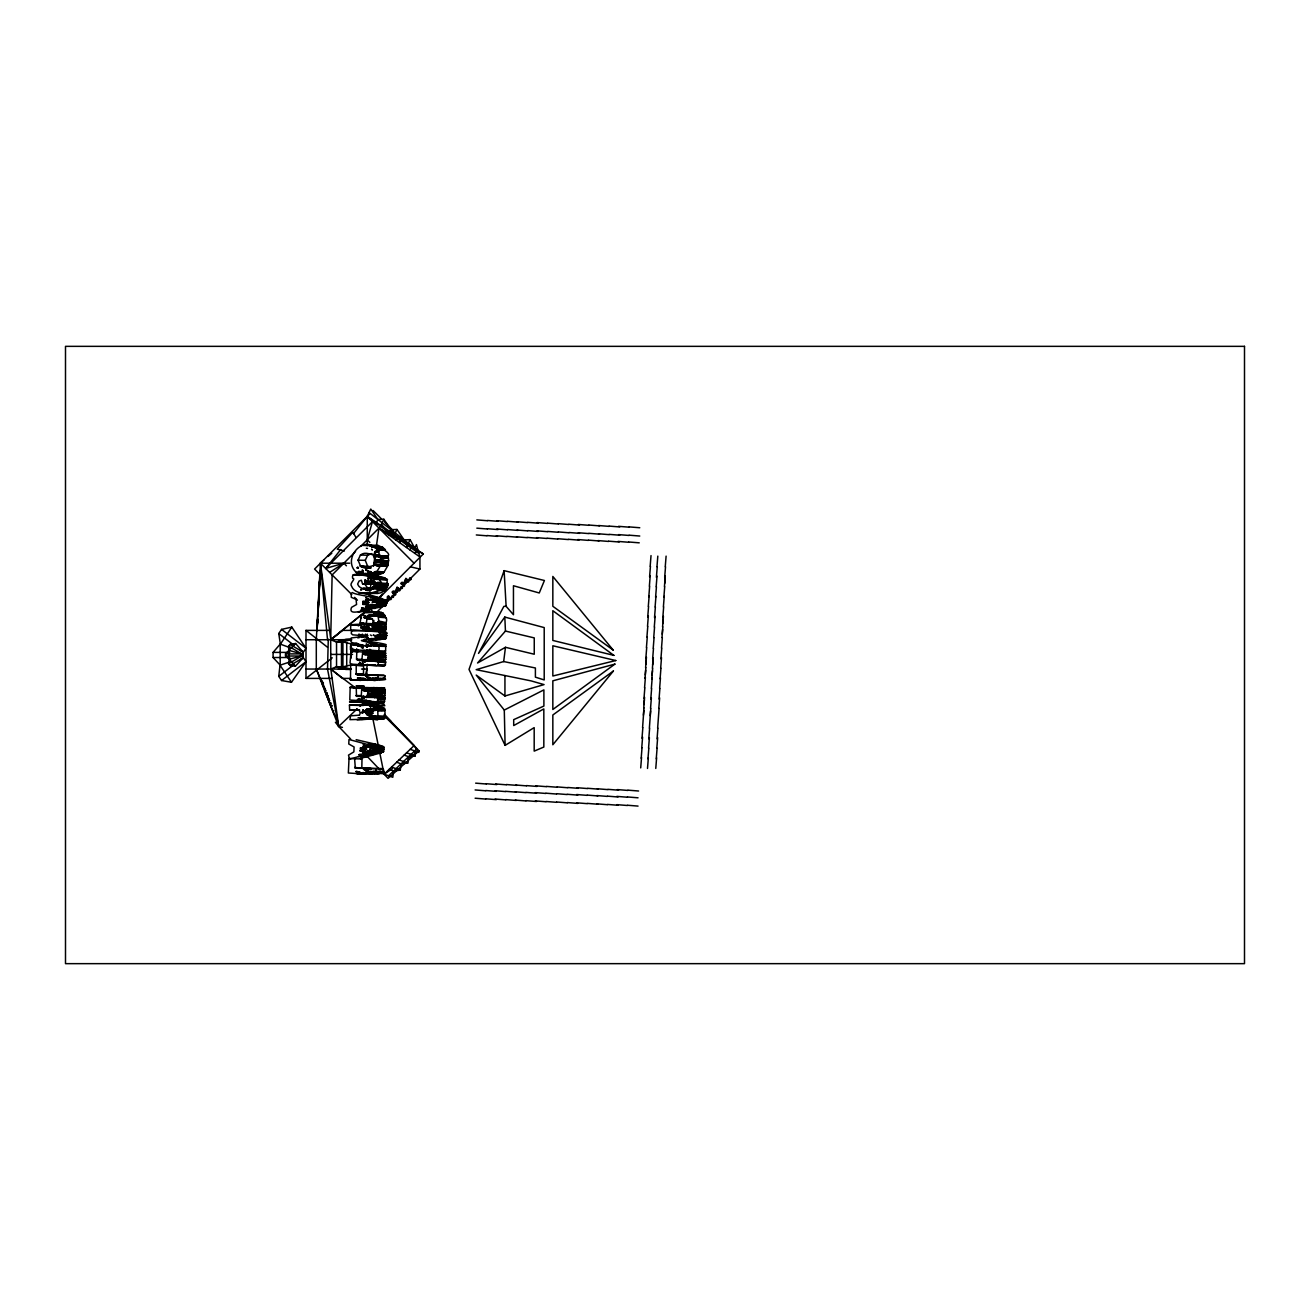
<?xml version="1.0" encoding="UTF-8"?>
<svg xmlns="http://www.w3.org/2000/svg" width="1310" height="1310" viewBox="0 0 1310 1310"><rect width="100%" height="100%" fill="white"/><g stroke="black" fill="none" stroke-linecap="round" stroke-linejoin="round"><path stroke-width="1.5" d="M377.411 555.063C371.663 556.095 366.145 550.544 360.447 555.047L358.039 560.156L360.577 566.051L366.309 567.574L375.102 565.052L387.776 565.773L384.207 571.913L375.43 571.504L374.726 572.093L375.937 572.781L372.417 574.255L380.457 574.206L368.241 574.386C360.217 573.109 364.573 573.829 371.025 573.322M319.296 590.188L320.115 574.288L318.788 595.739L319.018 594.429M357.04 568L358.318 567.95M358.383 625.869L357.745 625.263L361.773 625.525M358.989 572.126C367.668 576.22 350.916 569.26 363.099 572.192M357.63 675.027L368.863 675.321M358.875 663.81L363.05 663.924M359.415 662.041L359.972 662.336M360.659 590.024L361.675 589.86L360.709 589.369M357.974 772.212L356.435 771.393L357.876 772.196M359.726 678.908L358.039 677.99L359.497 678.776M359.104 715.178L350.589 715.833L349.934 719.649L369.338 719.19M355.681 687.472L351.457 687.046L350.147 688.077L349.803 700.031L371.058 701.276L375.495 703.208M359.464 699.442L359.235 699.671M360.086 663.155L360.577 663.384M359.546 715.047L360.234 713.017L359.055 709.922L349.606 709.823L349.459 705.124L367.095 705.14M372.073 605.891C377.067 606.939 394.261 604.254 374.807 608.249C371.025 606.841 346.724 618.32 351.588 607.316L356.582 604.5L356.058 599.39L351.293 597.311L351.227 593.446L352.308 592.578C357.319 595.624 378.181 596.656 378.213 600.962M359.923 702.176L374.545 702.291M361.265 617.845L361.478 617.943M359.677 705.599L364.016 705.37M360.25 700.604L366.915 700.866M361.511 622.725L363.852 623.871M362.935 545.418L370.14 545.599M370.304 752.792L381.276 752.792L366.751 756.738L358.563 756.607L374.07 752.513L369.862 752.562M360.479 717.487L362.772 718.486L360.889 717.667M360.217 750.106L361.183 747.715C378.131 750.024 349.213 751.007 365.621 750.237M361.232 647.648L362.592 647.467M367.406 603.435L363.017 603.861L362.723 601.634L369.256 602.469L367.226 603.255M361.625 698.181L362.493 698.394L361.724 697.968M362.248 661.894L363.132 662.107L362.346 661.681M360.954 754.298L360.627 754.183M360.447 718.207C392.836 720.598 372.335 719.567 360.299 718.126M362.133 718.568L360.07 717.651L361.576 718.355M363.017 650.71L370.222 650.874M363.034 648.466L362.526 648.106M362.428 711.854C366.62 713.573 360.905 711.314 363.001 712.46M363.869 695.987L363.034 695.807M363.656 659.519L364.491 659.7M364.311 639.264L364.819 639.133M365.375 573.6L365.146 573.469M363.771 703.781L378.819 704.092M365.277 618.156L363.803 617.387L365.244 618.156M363.951 679.071L364.589 679.415M364.507 675.092L365.785 675.862M364.278 698.394L362.706 697.444L364.377 698.181M364.917 662.107L363.328 661.157L365.015 661.894M384.239 628.178L374.283 627.605L368.47 629.439L363.312 628.014L369.518 628.571M365.834 626.54L363.558 626.082L366.014 626.344M364.933 702.651L378.688 702.946M366.03 624.133L364.295 623.413L373.661 623.724M363.787 772.556C356.909 772.982 369.944 774.259 372.368 773.686M364.131 769.461C364.622 770.755 367.52 769.494 371.074 769.314M363.345 751.711L364.327 752.186L363.361 751.694M365.408 679.153L364.458 679.808M378.705 625.427L366.702 624.657M367.127 590.515L366.391 590.04L370.73 590.614M367.881 772.785L364.213 772.818L368.29 773.227M366.718 624.657L377.28 624.542M366.538 653.444L370.288 653.575M367.57 583.392L374.775 583.654M361.691 718.355L384.288 718.895L364.769 718.306L365.965 719.092L361.56 719.403M380.752 613.735C361.855 611.852 388.219 615.765 381.603 612.49L364.639 612.72L361.134 616.257L359.939 624.166L352.423 624.673L350.687 625.885L350.622 629.439L352.128 630.945L367.701 630.552M367.52 615.553L370.812 615.454M372.744 711.821L365.539 711.641L364.786 711.199L373.186 711.592L365.048 710.56M366.079 701.816L374.644 702.078M361.118 609.936L376.609 605.842L372.4 605.891M365.605 748.321L360.201 748.288M366.112 718.65L365.375 718.273L367.095 718.306M365.67 701.341L367.177 701.947L365.948 701.276L367.34 701.57L366.62 700.539M367.242 664.252C368.044 663.368 365.424 670.212 367.258 674.65M367.406 650.513L366.653 649.973L377.002 650.677M367.619 638.33L369.338 639.46L367.439 638.265M366.669 714.359L372.04 714.539C368.749 718.42 363.263 709.758 365.916 711.232M376.412 716.439L372.122 716.095L385.14 716.505L384.927 710.085L365.899 709.643C369.862 708.039 393.868 710.56 380.62 706.745M366.816 696.789L382.242 697.591L381.439 697.428M367.357 664.858L369.96 664.94M385.566 662.647L367.439 660.437L385.533 661.321L385.402 665.005L383.879 665.938L351.702 664.17L350.016 663.024L351.113 651.086L356.828 651.561L356.533 659.225L360.725 660.42L361.887 659.683L362.641 652.937L376.543 652.969M358.351 612.278L369.748 609.903M367.226 697.362L384.911 697.624L384.239 701.996L379.982 702.013M367.946 645.257L369.567 646.288L368.126 645.388M374.758 696.068L367.095 695.512L384.829 695.938L384.96 693.301L371.762 692.253L381.03 692.924L371.778 692.548L371.729 695.757L374.627 695.577L374.84 696.805L367.422 696.724L381.406 697.46M367.488 691.434L384.993 691.827L385.304 689.699L380.571 688.438L356.189 687.848M368.11 655.066L377.247 655.18M370.812 747.764C372.417 750.057 386.974 747.011 383.208 752.055L366.62 751.645L374.775 752.071M371.909 657.849L368.143 657.62L368.47 655.066L366.063 653.526L368.47 654.803L376.92 655M373.301 690.567L363.017 688.88L361.675 689.895L361.265 695.97L356.5 696.314L356.255 687.996L349.835 687.324L363.558 688.438L356.369 688.258M368.601 661.124L367.537 660.387M372.122 654.247L366.047 652.789M369.469 606.628L368.241 605.859L373.072 606.71M369.96 571.635L371.336 571.864L369.977 571.471M366.735 756.574L360.135 756.067M368.077 702.373L349.508 701.914L358.694 702.094M368.716 687.816L372.351 687.619M370.337 616.601L371.139 615.913L369.764 614.996M359.742 756.214L367.389 756.214M373.154 630.47C362.084 632.255 372.368 626.966 373.252 630.552M362.215 609.461L370.124 609.69L361.953 609.019L368.012 609.134M368.929 719.19L367.733 718.355M370.419 634.941L371.565 635.628M370.452 649.858L369.698 649.318L371.532 651.185L377.329 651.365M371.401 611.672L381.603 612.49M372.318 547.318C371.319 546.303 375.299 547.433 372.351 547.154M368.536 752.873C374.807 752.792 361.593 749.009 374.594 751.4M372.138 599.21L373.546 599.047M369.649 749.32L370.206 749.304M370.173 705.697L371.549 706.205M371.401 645.257C404.217 646.288 373.792 642.113 363.214 640.59M371.614 644.553L370.402 644.045M372.204 602.436L372.171 602.649M369.748 771.524L373.35 771.721M379.965 638.822L380.719 639.46L370.861 638.576L372.842 639.182L372.04 638.92M370.419 748.747L370.173 748.632M370.877 644.078L372.204 644.602L371.418 644.34M372.056 644.176L377.46 644.307M372.417 716.275L371.516 716.455M371.647 706.385C371.238 704.452 381.914 709.807 373.448 709.07M375.675 655.246L374.66 657.866L376.117 656.736L385.598 657.014L385.811 659.405L372.351 659.47L372.4 655.966L374.66 656.572M386.565 600.864L372.449 600.438L373.465 600.815M373.334 598.883L372.793 599.39M370.992 768.872L364.639 768.921L371.385 769.412M373.186 629.815L374.922 629.078L373.055 628.833M361.183 680.283C364.393 678.154 373.514 681.527 373.088 679.464C370.599 680.054 375.2 676.975 371.762 679.104M373.841 624.149L373.841 620.35M376.74 551.101C372.892 557.864 374.087 550.118 377.296 550.74M371.5 773.555L364.278 772.687M371.925 748.845L371.188 748.37L383.945 749.418M372.171 716.062L372.646 717.012L371.516 716.259M373.89 644.831L372.302 644.258L372.924 645.175M374.218 638.756L372.76 638.658L385.582 638.887L385.893 636.889M382.782 613.096L373.727 612.556M375.037 584.489L387.989 584.964L387.367 587.437L372.793 587.207L383.486 587.191M375.102 579.364C405.887 580.248 369.42 577.644 371.86 578.234M374.414 630.781L374.644 630.732M374.267 697.542L375.168 697.542L374.218 697.28M385.402 626.033L386.106 624.231L374.447 623.052L385.959 623.822L384.419 623.118L385.304 622.561M386.515 556.521L388.251 557.127L380.146 556.39C404.135 559.19 368.225 537.771 380.686 556.292C381.603 557.307 380.326 556.914 379.867 556.079C379.72 557.454 383.339 560.565 379.834 560.811C375.168 562.219 369.846 552.558 377.182 554.867M376.756 551.395L376.871 552.28L377.706 551.051M376.101 771.999L383.568 771.623L383.65 769.789L382.111 768.528L355.337 768.037L354.601 758.768L349.033 758.359L348.345 772.998L357.957 773.604C402.776 771.999 376.903 773.948 373.17 772.032M374.726 695.561L367.258 695.151M385.189 693.53C365.031 695.659 379.834 693.743 371.778 692.548M377.149 550.135L385.255 550.069L383.093 547.547L373.808 547.187L380.473 547.924M376.69 637.233L380.981 637.233M385.255 578.807C377.313 578.038 368.552 575.843 358.007 573.846C340.616 561.106 361.625 535.643 374.693 547.334M375.037 697.411C379.327 696.625 376.379 701.423 384.944 698.934M376.854 623.134L376.052 624.018M366.489 592.677C374.807 592.005 379.507 596.361 386.352 588.73L363.509 588.386L386.352 588.73M374.856 582.672L377.444 583.605L377.82 582.393L381.423 582.475M374.431 773.571L375.741 772.589L383.519 773.031M378.066 638.756L379.163 639.624L375.479 638.51M377.034 637.233L381.128 636.955M374.103 638.936L379.081 638.117C379.147 634.204 366.145 637.741 386.581 636.906M377.558 706.008L373.628 704.125M378.492 626.442L378.262 627.605L386.106 627.703C382.078 625.214 363.41 628.047 376.674 625.951M378.213 746.078L377.329 745.898M380.768 601.454L383.06 602.142M373.415 573.649L381.799 573.01M379.147 689.109L381.128 687.57M381.095 645.093L381.374 644.913M381.521 645.273L380.506 644.831M381.914 573.223L383.568 572.65L375.25 572.388M385.582 638.887L381.472 638.691M382.635 571.668L382.52 572.568M381.439 697.215L367.422 696.724M383.928 603.255L383.895 602.387M368.241 574.386C376.068 576.498 388.841 576.056 387.056 583.228M384.993 691.827L382.978 691.729M369.96 615.078L385.025 615.618L383.028 613.276L374.922 613.047M367.504 718.355C373.088 718.551 384.632 719.632 385.009 716.193M374.856 746.143L369.371 746.078L373.89 747.715L384.026 747.994L369.911 747.109L371.221 748.108L383.371 747.813L379.834 747.289M383.044 679.169C380.26 679.399 383.748 678.76 385.255 676.386L383.732 675.125L358.023 674.912L356.255 673.995M386.024 628.882C355.518 628.178 392.116 631.96 384.518 629.439M372.073 616.142C363.525 616.06 373.858 616.404 375.462 616.208C379.736 616.568 389.037 614.079 386.106 622.807C369.404 617.616 384.354 627.637 375.937 625.41M386.63 556.799L388.071 557.929L380.26 557.814M374.365 717.864L375.659 716.455L373.546 717.061L384.894 718.027L384.059 717.978M375.741 635.514L386.679 635.514L375.675 635.514M383.273 600.864L387.858 600.357L387.252 596.885L388.349 595.788L391.461 598.899L390.675 599.685L387.891 596.918L387.302 600.357L384.338 600.471M387.858 600.357L389.037 596.476M395.931 590.908L397.11 587.027L400.221 590.139L399.435 590.941L396.652 588.157L396.046 591.596L393.098 591.711L395.882 594.494L395.145 595.231L392.017 592.12L393.098 591.039L396.619 591.596L392.722 592.808M396.619 591.596L397.798 587.715M404.692 582.148L405.871 578.267L408.982 581.394L408.196 582.18L405.412 579.397L405.281 582.361L401.859 582.95L404.626 585.734L403.889 586.471L400.778 583.359L401.859 582.279L405.38 582.835L401.466 584.047M405.38 582.835L406.558 578.971M317.97 614.325L319.018 595.722L318.707 597.54M319.362 588.157L319.181 589.205L320.164 570.456L319.902 575.336M385.697 603.288L387.121 603.255L385.025 601.159L388.464 600.569L388.595 597.606M393.786 592.398L396.75 592.284L397.339 588.845M402.547 583.654L405.494 583.539L406.1 580.084M384.567 591.006C380.62 588.812 370.124 594.036 369.649 593.053C365.228 594.429 354.208 593.217 351.669 586.372C348.64 583.359 356.615 578.774 352.619 578.267C350.818 570.734 363.541 576.515 367.57 575.581L368.306 576.466C369.24 579.74 365.998 581.64 368.061 582.099L375.266 582.311M317.61 618.975L316.922 630.814L317.708 619.335M318.428 603.075L318.936 594.969M319.312 588.452L320.033 574.582M349.688 563.202L320.426 563.202L316.299 639.739L316.299 669.05L338.668 726.444L350.703 739.086M317.118 629.766L317.659 619.859M317.872 615.896L318.936 596.083M317.298 623.478L318.559 604.057M318.526 602.322L318.052 609.608L318.281 608.298M377.46 652.233L373.186 652.151L378.459 652.675L377.624 655.835L377.133 654.623L376.412 655.835L372.498 654.41L376.134 654.443M384.862 652.413L385.615 655.54L377.951 655.147M383.945 659.519L368.192 659.29L368.306 657.571L373.546 657.751M384.681 695.856L367.553 695.577L367.832 691.369L365.424 689.813L367.848 691.091L384.747 691.565M364.196 664.94L376.674 665.758L378.197 664.841L378.361 662.467M359.529 700.916L376.052 702.045L377.575 701.128L377.738 698.754M372.548 651.103L376.92 651.807L378.394 650.89C382.258 642.67 369.96 647.124 371.467 645.437M384.125 651.987L385.598 651.07L385.729 646.305L373.645 645.814M650.169 566.182L651.021 555.587M649.596 576.777L650.448 566.182M649.367 586.209L650.218 575.598M648.794 596.803L649.645 586.209M648.303 606.399L649.154 595.804M647.73 617.01L648.581 606.415M647.5 626.426L648.352 615.831M646.927 637.02L647.779 626.426M646.419 647.68L647.271 637.086M645.846 658.275L646.698 647.68M645.846 664.334L646.223 659.667M645.273 674.928L645.65 670.261M645.601 667.691L646.452 657.096M645.028 678.302L645.879 667.707M644.553 687.897L645.404 677.303M643.98 698.508L644.831 687.914M643.98 704.551L644.356 699.884M643.407 715.162L643.783 710.495M643.734 707.924L644.585 697.329M642.571 727.689L644.012 707.924M641.982 738.283L642.85 727.689M641.753 747.715L642.604 737.104M641.179 758.31L642.031 747.715M640.705 767.906L641.556 757.311M656.965 566.706L657.817 556.111M656.392 577.317L657.243 566.706M656.163 586.733L657.014 576.122M655.59 597.327L656.441 586.733M655.098 606.939L655.95 596.328M654.525 617.534L655.377 606.939M654.296 626.95L655.147 616.355M653.723 637.561L654.574 626.95M653.215 648.204L654.067 637.61M652.642 658.799L653.493 648.204M652.642 664.858L653.019 660.191M652.069 675.452L652.445 670.785M652.396 668.231L653.248 657.62M651.823 678.826L652.675 668.231M651.348 688.438L652.2 677.827M650.775 699.032L651.627 688.438M650.53 708.448L651.381 697.853M650.202 715.686L650.579 711.019M649.367 728.213L650.808 708.448M648.777 738.824L649.629 728.213M648.548 748.239L649.4 737.628M647.975 758.834L648.827 748.239M647.5 768.446L648.352 757.835M665.251 566.706L666.102 556.111M664.678 577.317L665.529 566.706M664.694 583.359L665.054 578.692M664.432 586.733L665.283 576.122M663.859 597.327L664.71 586.733M663.384 606.939L664.236 596.328M662.811 617.534L663.662 606.939M662.827 623.593L663.204 618.909M662.254 634.187L662.614 629.52M662.565 626.95L663.417 616.355M661.992 637.561L662.844 626.95M661.484 648.204L662.336 637.61M660.911 658.799L661.763 648.204M660.666 668.231L661.517 657.62M660.093 678.826L660.944 668.231M659.618 688.438L660.469 677.827M659.045 699.032L659.896 688.438M658.799 708.448L659.65 697.853M657.636 728.213L659.077 708.448M657.063 738.824L657.915 728.213M656.818 748.239L657.669 737.628M656.245 758.834L657.096 748.239M655.77 768.446L656.621 757.835M377.476 651.594L350.507 649.351L350.425 645.994L351.981 645.028L365.981 646.026L351.833 642.522L350.802 641.229L351.26 637.954L366.8 635.972L352.717 634.842L351.293 633.598L351.506 630.781L353.094 629.897L378.295 631.764L379.638 633.025C378.295 636.201 380.26 635.89 377.247 635.334M385.877 635.514L386.843 633.205L385.484 631.928M377.034 652.396L372.842 652.495L372.531 654.361M385.042 689.142C370.173 685.736 368.929 691.827 375.921 691.811C386.188 687.93 360.463 688.077 380.424 688.618M375.037 691.533C374.267 692.924 381.226 694.677 376.117 695.626M291.819 627.113L280.373 644.176L278.752 633.549L281.552 629.389L291.819 627.113L306 648.221L303.216 652.396L303.216 657.522L306 661.697L291.459 682.264L281.552 680.529L278.752 676.369L280.012 665.202L289.788 661.959M504.284 710.053L543.896 689.879L543.896 706.057L513.7 719.649L513.7 725.56L543.83 708.923L543.83 747.044L534.185 751.121L534.185 727.623L505.103 745.374L504.284 710.053L476.218 675.076L504.94 695.987L544.059 684.606L531.156 680.905L476.169 669.672L503.679 661.55L505.464 647.304L534.251 654.23L534.251 637.904L505.447 631.06L477.544 663.007L505.464 647.304M373.563 588.796C368.487 588.026 360.185 590.908 357.63 584.08L359.022 581.1L361.363 580.199L362.543 583.801L375.168 583.408L365.948 581.476L371.958 581.607M414.68 750.908L415.254 755.886L408.605 756.705L407.77 763.026L401.122 763.828L400.27 770.149L393.622 770.968L392.787 777.288L384.108 774.177L414.075 745.636L384.731 715.555M369.256 596.034L369.829 592.038M370.402 588.043L370.959 584.047M373.53 566.051L374.971 556.062M376.396 546.073L378.967 528.094L381.521 524.442L387.236 531.107L391.821 531.696L397.519 538.361L402.121 538.95L407.819 545.615L412.421 546.204L416.171 551.51M288.56 663.761L289.248 659.176L301.709 656.015L303.216 657.735L295.389 666.184L290.067 665.48L288.56 663.761L301.709 656.015L303.216 652.2L295.585 643.505L290.067 644.454L288.56 646.158L289.346 659.143L285.514 656.015L285.514 653.903L295.585 643.505M319.869 577.366L320.049 576.318M319.542 581.869L319.771 580.559M319.46 583.67L319.771 581.853M317.953 611.41L318.281 609.592M317.2 625.279L317.528 622.168M374.627 583.851L373.023 587.437M375.773 565.396L387.825 565.298C388.955 562.154 369.305 566.018 388.022 564.283L388.104 562.35L374.742 561.892L373.645 564.315L379.867 564.479M380.653 709.25L384.272 709.136M380.162 587.257L380.768 584.751L375.331 585.226M383.421 718.453L383.404 717.553L377.395 718.404M388.022 564.544C380.031 564.463 380.146 565.576 375.446 564.283M377.869 549.807L374.611 547.416M382.798 703.011L381.865 703.175M365.244 560.336L367.651 555.227L371.942 553.59M377.804 575.516L368.454 574.681M371.549 605.76C413.19 606.121 346.79 606.317 376.92 605.105M385.762 605.302L370.452 604.598L385.746 605.384C390.265 599.964 373.465 602.305 375.037 602.109M365.064 710.56L365.998 710.937L365.899 709.643M356.222 773.653L365.916 773.67L357.957 773.604M381.619 563.103L381.947 562.072L385.467 562.17M365.474 674.65L367.258 669.05L361.511 669.05M504.121 570.652L506.118 606.333L513.454 614.734L513.454 585.75L539.261 592.971L544.42 580.494L504.121 570.652L469.013 669.426L505.103 745.374M358.711 593.004L359.513 592.759C359.497 591.367 397.127 602.502 382.291 600.668M375.38 751.514C377.165 752.873 377.034 747.158 375.086 749.762M372.007 616.42L368.487 615.995M371.418 545.173L378 545.337L381.898 547.252M378.328 556.439C377.673 559.206 384.731 554.277 388.317 557.061L379.818 557.028M366.358 548.235L367.504 548.448M387.187 587.322L377.345 586.962M365.408 628.882L361.003 626.524L365.457 628.653M386.728 587.06L384.55 587.142M371.09 629.389L371.614 630.208L373.023 628.833M378.05 616.289L378.606 617.207L385.811 617.387M385.271 616.404L377.706 616.044M386.073 625.983L378.361 625.885M379.867 689.224L372.22 688.782M369.928 771.901C375.937 771.59 365.064 773.473 373.53 771.983M381.947 750.024L381.014 748.681L371.058 748.501M379.098 773.948L364.54 773.555M376.101 523.263L377.902 519.497L370.763 509.05L367.258 516.386L353.389 533.727M380.358 526.571L383.863 519.251L377.902 519.497M389.807 532.204L391.019 529.682L383.863 519.251M394.081 535.512L396.979 529.453L391.019 529.682M408.392 543.208L410.095 539.638L404.119 539.884L396.979 529.453M373.154 717.258L384.387 717.536M386.09 624.231L384.6 624.018L385.844 623.364M357.974 651.954L351.113 651.086M357.352 688.241L358.662 687.226L362.886 687.635M385.337 630.274L378.066 630.028L385.762 629.93M372.498 679.464C373.448 681.953 380.129 680.234 377.722 675.469L365.015 674.863M374.038 718.846L357.139 719.829M365.637 628.947L365.359 628.358M375.888 556.652L379.916 556.652M373.743 679.399C376.232 680.447 374.693 678.367 378.017 678.302M379.556 687.799L375.921 687.979M381.046 707.613L374.791 707.351M378.082 773.473L369.928 773.686M381.226 693.825L382.7 693.203M376.527 561.99L375.495 561.99M367.422 573.24L372.597 574.042M368.012 582.213L366.603 581.476L367.668 583.13M377.247 560.009L384.976 560.615L376.641 560.32M379.671 574.386L370.026 574.386M386.09 578.905C371.893 579.544 378.557 578.905 367.979 578.447M381.095 573.829L368.29 573.6M377.624 603.108L376.347 603.255L384.829 603.271M369.78 616.42L368.306 616.289M364.377 628.472L369.387 628.734M374.856 629.946L364.835 630.126L375.904 630.814M377.444 628.178L386.106 627.703M385.746 623.724L376.527 623.314M356.238 673.995L356.205 665.365L350.654 664.956L350.474 679.956L373.989 680.283M363.443 674.486L356.123 674.29L363.459 674.175L363.607 666.086L356.205 665.365M372.515 675.125L357.777 674.83M373.317 707.334L374.3 707.171L373.366 707.171M354.617 767.398L363.361 768.413M375.348 744.129C396.799 749.582 348.476 741.624 382.291 745.914C387.318 748.747 375.086 745.03 375.872 747.961M361.822 767.578L361.986 759.505L360.365 758.293M364.688 773.129L363.721 772.687M370.959 768.446L364.851 768.413M377.82 678.596L385.222 678.138M367.913 630.552C368.274 628.554 363.607 630.012 365.85 630.65M383.912 624.28L384.305 624.297M381.226 572.781L379.851 573.207M375.823 560.811L388.628 560.876L388.382 557.667L379.965 557.569M380.195 599.194L381.095 599.194M374.693 629.717L365.162 629.75M373.923 687.39L373.366 688.094L377.231 687.619M385.173 695.692L374.447 695.332M385.91 532.99L387.236 531.107M389.267 535.348L391.821 531.696M396.209 540.244L397.519 538.361M399.55 542.602L402.121 538.95M406.509 547.498L407.819 545.615M409.85 549.856L412.421 546.204M414.861 553.377L417.415 549.741L420.15 557.11L378.967 528.094L360.758 546.303M503.679 661.55L535.397 667.985L535.397 677.155L544.207 679.939L544.207 627.588L504.808 617.075L478.51 653.412L503.892 606.333L506.118 606.333M381.308 639.1L371.483 638.625M380.473 571.635L375.724 571.815M375.986 571.831L384.207 571.913M377.624 655.835L385.844 655.802L376.903 655.606M374.283 703.732L376.281 703.274L377.624 705.566L384.812 705.746L383.486 703.454L364.458 703.044L373.186 703.372M375.593 692.073L385.222 692.089L373.628 691.696M366.391 714.146L371.139 713.983L371.86 710.118L384.911 710.085M372.22 572.945L374.398 572.388L372.204 572.945M346.446 565.805L343.842 563.202L325.666 568.442L340.78 549.512M372.384 629.946L371.139 629.258M383.159 717.159L381.849 717.847M386.106 622.807L377.542 622.659L384.747 622.823M357.63 646.174L363.066 645.486M280.193 644.111L280.193 665.136L273.086 657.522L273.086 652.396L280.193 644.111L289.887 647.599M378.967 546.679L379.769 546.958M378.836 551.952L375.004 551.968M375.069 547.793L383.093 547.547M373.366 573.207L382.438 573.272M374.644 578.365L371.811 578.234M376.576 574.943L375.659 574.861M375.217 582.033L368.012 581.869M380.293 587.535L381.947 587.568M370.19 599.21L376.592 601.077L385.91 601.143M371.287 599.489L375.855 599.505M371.827 600.488L375.593 600.275M373.072 599.44L372.236 599.21M373.268 601.257L374.971 601.912M386.221 604.942L371.729 604.598M374.136 612.785L371.369 611.492M374.791 615.291L373.35 615.307M376.789 602.846L386.483 602.747M373.252 622.397L372.318 618.762L369.109 617.681L367.029 618.713L366.243 623.675M383.028 613.276L381.636 613.702M378.295 629.75L378.836 628.702L376.92 628.751M368.47 645.257L369.6 645.814M384.485 628.063L385.467 627.768M373.088 645.339L376.952 645.339M366.063 653.493L373.154 653.919L367.144 653.788L368.536 654.149M367.717 660.813L367.471 660.633M375.38 665.202L369.96 664.907M383.159 657.096L385.598 657.014M364.442 679.808L362.673 679.071L367.422 680.381M380.768 688.094L365.67 687.537M371.844 677.958L377.82 677.941M373.301 690.468L366.522 690.075L367.897 690.435M366.571 697.362L365.375 696.511L366.653 697.247M384.485 717.241L376.478 716.881L377.968 716.259L377.722 709.905L374.087 709.987M370.681 718.731L369.78 718.355M380.457 710.085L382.078 710.462M374.709 718.535L377.689 717.798L372.875 716.455M374.758 746.356L368.978 746.192L374.873 746.749M369.305 746.487C365.932 745.98 372.204 748.37 374.856 746.978M367.291 751.4L383.322 751.875M376.461 746.847L348.968 739.495L348.771 743.982L354.093 746.978L353.864 751.875L348.509 755.133L349.508 759.161M374.136 749.877L375.069 749.566L374.267 749.107M375.561 751.612L369.453 751.35M383.208 752.055L380.473 752.136M366.554 610.771L367.258 610.034L330.693 639.739L330.84 669.05L338.668 726.444L342.45 727.41M378.606 598.13L382.422 594.101M385.025 615.618L377.1 615.438M385.533 661.321L368.044 660.567L371.86 660.42M376.199 677.859L377.378 678.04M381.881 703.585L383.486 703.454M369.6 514.044L314.58 569.064L320.262 574.73M325.666 568.442L372.482 521.609L367.258 539.785L369.862 542.389M355.55 551.494L332.134 574.91L330.693 639.739L336.539 642.08L344.415 642.031M378.606 598.67L423.326 553.95L367.258 516.386L367.258 545.648M375.937 613.047L419.937 569.064L419.937 557.356M392.361 597.082L393.311 596.132M401.122 588.321L402.072 587.371M409.866 579.56L410.832 578.611M373.154 622.463C370.059 628.685 380.752 621.169 375.937 625.443M373.268 629.815L372.269 629.57M335.393 722.252L338.668 726.444L357.237 708.792M360.086 706.074L365.801 700.637M388.562 775.782L416.547 749.14M386.597 589.091L379.392 588.91L377.28 590.777M367.062 630.568L384.419 630.929M385.811 659.405L376.74 659.339M380.178 701.898L382.798 702.979L373.563 702.946L370.239 701.538M371.188 651.086L373.612 650.661L376.101 653.166M383.846 588.796L379.867 588.567M367.57 616.863C365.146 615.995 370.992 617.108 367.389 616.601M381.898 645.191L382.946 645.142M381.832 691.729L378.95 691.091M384.321 714.376L419.053 750.876L388.055 778.337L381.767 771.721M382.798 697.624L384.911 697.624M375.937 565.183L380.571 565.609L376.871 571.553M320.475 562.907L324.258 559.681M328.024 556.455L331.807 553.229M376.478 565.92L387.383 566.28M378.148 600.995L376.854 600.864M376.347 601.83L385.991 602.993M385.811 626.802L378.361 626.491M385.729 646.305L384.501 646.19M330.84 639.755L367.258 610.034M377.149 578.529L383.29 578.463M374.873 612.867L377.411 615.258M330.284 630.388L306 630.388L306 678.4L332.249 657.817M357.712 637.872L362.477 634.122M386.679 635.514L385.762 635.383M381.014 748.681L378.934 748.583M382.946 588.354L369.043 588.305M278.752 676.369L293.866 664.727M300.088 659.929L303.216 657.522M281.552 680.529L306 661.697M373.284 554.785L374.316 554.441L373.612 554.883M375.544 564.495L380.129 564.643M385.549 602.616L376.101 602.338M368.257 657.309L371.942 657.342M378.279 655.278L385.615 655.54M363.721 704.469L374.562 704.518M367.111 705.14L366.26 704.633L369.698 705.681M372.236 703.175L366.489 700.997M367.488 718.175L372.236 718.257M338.668 726.444L327.516 669.05L328.286 639.198M377.427 584.784L387.989 584.964M384.108 774.177L392.427 768.626M407.394 758.637L419.053 750.876M329.629 572.404L343.842 563.202M371.549 546.597L382.356 546.99M372.04 710.167L373.89 710.069M366.194 612.147L371.139 611.492M375.462 572.781L383.502 572.748M290.067 665.48L303.216 657.735M378.377 579.151L386.548 579.888M377.247 583.49L387.907 583.752M373.907 598.228L381.112 598.408M371.745 600.52L370.19 599.227M379.638 612.31L366.571 611.999M372.58 626.049L377.411 626.458M378.066 638.723L379.736 639.018M371.745 651.447L370.501 650.186M381.276 752.792L367.717 752.611L368.519 752.873M374.758 701.882L351.162 701.62M356.713 702.094L358.367 701.8M365.179 701.538L374.234 701.603M376.543 561.99L381.112 562.252L380.571 564.07M367.553 573.387L372.155 573.485M372.024 625.394L372.81 626.147M369.567 628.996L364.688 629.029L374.906 629.635M377.509 705.844L380.604 706.745M351.195 678.4L342.418 678.4L330.84 669.05L336.539 666.725L344.415 666.79M372.498 546.81L371.598 546.63M380.047 546.81L372.597 546.45M370.534 575.254L370.681 580.363L374.283 580.445M367.651 582.491L365.981 581.476M387.907 584.964L387.121 584.931M374.938 607.332L366.996 606.677L367.717 607.152M364.589 628.734L365.539 629.291L364.737 629.029M372.466 629.258L386.024 629.537M374.709 638.363L376.543 639.558L374.824 638.559M371.958 639.444C368.012 638.756 373.694 638.134 361.413 640.541L378.033 645.077L375.528 644.815M373.252 652.953L369.846 653.117M372.646 656.392L377.378 656.654M367.111 676.975L365.637 676.157L367.095 676.975M375.79 707.138L381.226 707.302M377.64 711.019L384.338 710.904M370.812 716.652C369.551 714.114 365.605 715.358 370.796 716.652M366.718 746.847L364.999 745.881L366.784 746.798M365.883 770.935C368.962 771.705 364.72 768.741 365.867 770.935M373.334 772.114L373.252 771.197L383.617 771.557M376.085 772.867L376.412 771.721L383.601 771.885M369.224 689.404L374.48 689.486L362.019 689.224M382.7 571.864L383.715 572.093M369.551 645.519L371.107 646.125L368.47 645.29M376.56 659.389L374.627 659.307M376.101 695.626L375.2 695.446M356.173 739.675L375.348 744.162L368.143 743.949M345.267 669.05L350.802 669.426L345.889 669.459L336.539 666.725L336.539 642.08L345.889 639.346L350.802 639.395L345.267 639.771M336.539 642.08L342.925 641.933L352.537 644.258L356.713 643.046L359.562 645.257L362.854 645.257M370.321 706.041C371.287 704.78 375.773 705.55 373.415 703.961M368.962 753.119L374.447 753.217M361.756 758.048L366.751 756.738M349.524 759.161L358.563 756.607M352.537 664.547L342.925 666.872L336.539 666.725M374.693 547.072L380.424 547.285M385.271 630.192L384.174 630.388M368.618 640.721L377.313 639.755M361.282 637.348L366.735 636.824M364.982 665.365L369.24 665.054M338.406 639.771L351.08 639.558L342.925 641.933L342.925 666.872L351.08 669.246L338.406 669.05M387.171 599.669L384.338 599.8L385.042 600.488M367.308 631.027L374.202 630.962M382.798 547.809L381.57 547.547M378.41 556.439L374.955 555.915L376.052 556.766M367.209 566.198L367.995 566.591L361.806 566.067M360.79 566.411L360.004 566.018L369.797 567.115M357.532 567.214L358.481 567.705L357.761 567.345M363.116 567.23L370.321 567.41L361.593 566.493M363.197 567.607L371.287 567.852M364.851 567.754L370.255 567.885M357.925 568.147L357.09 567.754M365.883 569.703L366.112 569.817M364.933 579.839L366.063 580.526M364.95 580.264L366.079 580.526M370.681 580.363L375.02 582.754L374.054 582.099M365.801 581.394L372.875 581.411M375.102 583.408L369.748 583.982M366.767 583.687L378.557 584.162M375.61 587.077L377.64 587.077M362.182 588.73L369.371 588.861M377.362 593.152L366.685 592.775M365.785 597.573L367.062 598.228L365.785 597.606M368.372 601.437L362.985 601.241M377.051 602.518C378.377 600.979 380.473 605.417 377.919 604.843M376.674 603.206L377.624 603.124M369.404 605.154L365.899 605.024M382.667 606.121L369.125 606.022L370.828 606.596M369.862 606.333L370.828 606.579M369.338 606.89L367.848 606.072L372.941 606.972M362.182 607.676L362.935 608.102M362.444 608.528L361.544 608.102L367.848 608.675M362.395 608.839L367.75 608.97M378.574 611.672L373.235 612.31M373.645 615.569L371.27 615.094M366.571 618.5L372.433 618.844M361.462 624.854L351.358 624.985M373.121 625.067L378.819 625.394M376.789 628.947L385.697 629.275M365.326 630.225L374.202 630.225M351.981 630.388L342.418 630.388L330.84 639.739L320.426 563.202L351.8 594.576M386.581 634.941L379.376 634.76M366.292 638.625L367.504 639.395M380.719 639.46L378.688 638.756M306 639.739L351.85 639.771M367.864 642.62L375.118 642.784M372.744 644.831L384.501 645.257M375.79 644.962L374.234 644.7M365.261 651.578L369.731 651.578M273.086 652.396L289.788 652.396M372.548 652.707L376.887 652.838M365.081 653.625L366.833 654.673L364.901 653.526M285.514 653.903L301.709 653.903L288.56 646.158M330.84 654.41L352.537 654.41M385.369 655.278L384.108 655.77M285.514 656.015L301.709 656.015M378.131 656.834L377.935 659.225M273.086 657.522L289.788 657.522M365.424 659.569L373.579 659.732M375.823 661.304L385.353 661.321M359.562 663.548L362.854 663.548M359.104 663.99L362.706 664.088M375.086 664.825L360.348 664.727M306 669.05L351.244 669.05M306 678.4L332.314 678.4M366.292 680.152L366.8 679.644M356.123 685.867L364.458 686.276M366.489 687.832L367.389 688.077L356.975 687.996M380.571 688.274L384.649 687.799L372.564 687.701M363.394 689.617L371.467 689.911M364.458 689.911L366.112 690.992L364.262 689.813M379.081 692.433L378.934 695.938L383.617 695.987M372.597 692.499L371.762 692.302M373.448 692.99L384.96 693.301M381.03 692.924L382.029 693.661M359.66 702.389L374.627 702.717M368.274 703.732L373.154 703.683M359.693 710.118L349.606 709.823M363.41 710.249L362.624 709.905L363.656 710.38M365.719 713.017L373.268 713.295M366.603 714.72L366.784 714.801M358.072 717.798L358.498 717.651M365.834 748.108L360.447 747.912M370.648 747.928L374.889 748.043M380.277 749.926L374.742 749.844L382.291 749.975M367.406 753.004L366.587 752.693L367.553 753.25M362.133 753.25L366.784 753.152M379.458 753.07L376.396 752.972M359.644 754.347L360.086 754.642M359.873 755.215L359.071 754.74L359.923 755.182M359.726 755.854L367.226 755.837M363.869 769.134L363.165 768.724L364.18 769.265M368.257 688.192L373.858 688.012M377.28 548.808L384.55 548.906M377.968 549.332L385.173 549.512M377.575 549.627L385.451 549.823M375.086 551.575L378.77 551.51M375.069 551.756L378.672 551.854M360.447 555.047L367.651 555.227M373.825 555.227L377.427 555.325M379.867 556.079L388.153 556.062M379.965 557.258L387.171 557.438M358.039 560.156L365.261 560.336L367.537 565.969L370.534 567.115M374.971 560.5L388.628 560.876M374.889 562.056L388.448 562.547M378.574 562.334L388.317 562.694M380.49 565.003L387.694 565.167M378.131 565.838L387.171 566.035M362.919 566.837L370.124 567.033M358.514 571.553L362.903 572.028M357.941 572.306L360.135 573.469L357.925 572.306L362.854 572.404M372.777 573.24L382.487 573.469M368.552 573.878L372.155 573.976M369.158 574.943L377.82 575.417M352.767 575.139L359.972 575.319M368.306 576.466L371.909 576.564M377.28 577.497L384.485 577.677M377.28 577.595L385.025 578.038M377.591 577.89L384.796 578.07M368.077 578.136L371.844 578.136M365.244 581.067L368.847 581.165M374.578 582.95L381.063 583.032M367.832 582.868L375.2 583.196M377.46 583.13L388.071 583.507M377.444 583.605L381.046 583.687M362.543 583.801L378.623 584.293M372.793 587.207L387.367 587.437M370.861 590.302L367.455 590.384M361.331 592.791L377.722 593.217M369.764 593.365L378.148 593.463M370.665 597.278L377.869 597.491M373.808 598.277L382.127 598.67M371.516 599.783L375.757 599.8M371.745 599.898L376.166 600.209M378.901 600.078L386.319 600.226M376.428 601.044L386.548 601.323M362.723 601.634L368.126 601.765M376.117 602.027L383.781 602.256M362.739 603.435L368.143 603.582M363.017 603.861L366.62 603.943M368.044 604.549L362.821 604.467M369.469 606.514L376.985 606.546M367.782 608.282L375.184 608.429M361.232 610.018L368.487 610.247M371.074 611.573L379.229 611.934M374.529 612.556L382.323 612.851M385.811 617.6L378.279 617.207L378.934 622.545L377.919 622.283M371.794 619.188L366.865 618.598M374.742 623.658L386.123 623.724M375.151 623.789L384.927 624.117M366.603 624.575L377.427 624.919M354.601 624.673L361.789 624.837M372.384 625.787L376.445 625.771M373.154 626.54L377.214 626.688M378.901 626.819L386.106 626.982M377.034 627.998L384.796 628.063M363.541 628.26L369.485 628.374M379.31 632.271L386.515 632.452M379.638 633.025L386.843 633.205M377.084 635.514L386.515 635.956M376.92 636.152L380.817 636.234M376.822 636.332L384.305 636.627M379.081 638.117L386.286 638.298M374.644 638.396L378.672 638.347M371.974 638.92L381.603 639.378M368.732 639.444L367.504 638.625L379.163 639.624M373.563 644.438L377.509 644.733M373.317 645.568L382.635 645.83M375.02 646.076L385.942 646.436M350.507 649.351L358.449 650.038M362.772 650.513L377.231 650.857M378.394 650.89L385.598 651.07M371.139 650.972L377.395 651.283M377.788 651.578L384.993 651.758M356.828 651.561L364.196 652.151M373.596 652.02L377.198 652.102M378.459 652.675L385.664 652.855M378.721 653.231L385.926 653.412M362.641 652.937L366.243 653.035M367.897 653.019L373.301 653.15M378.95 654.378L382.553 654.476M368.454 654.492L376.428 654.771M376.805 654.673L382.602 654.869M372.4 655.966L376.117 656.048M372.417 656.261L377.411 656.425M368.274 656.998L371.876 657.08M378.623 657.08L385.828 657.243M367.897 658.865L373.284 658.995M373.546 659.225L368.192 659.29M356.533 659.225L361.937 659.356M357.122 660.027L362.526 660.158M378.05 662.074L385.598 662.401M378.197 664.841L385.402 665.005M377.657 665.529L384.862 665.709M356.287 673.913L363.492 674.093M377.722 675.469L384.927 675.649M357.237 675.174L362.624 675.305M360.021 677.958L364.049 678.121M349.966 679.595L360.856 680.43M356.631 686.145L363.803 686.325M353.52 687.996L366.603 688.192L357.04 687.504M365.424 689.076L385.304 689.699M365.424 689.78L373.317 690.173M367.832 690.779L383.764 691.189M367.651 693.285L373.039 693.416M367.635 693.596L374.922 693.563M355.911 695.512L361.314 695.659M356.5 696.314L361.904 696.445M362.035 696.674L365.621 696.773M377.411 698.361L384.96 698.688M358.007 698.918L361.724 699.082M377.575 701.128L384.78 701.292M377.034 701.816L384.239 701.996M373.759 703.421L383.273 703.667M373.514 703.781L377.886 703.814M363.558 704.043L378.164 704.436M349.459 705.124L360.627 705.5M374.513 707.564L380.195 707.515M374.594 708.825L384.763 708.956M366.8 708.988L372.187 709.119M372.793 709.168L382.504 709.349M384.419 709.873L372.236 709.283M366.178 709.725L384.747 710.249M371.565 710.495L375.168 710.577M365.867 710.642L373.219 710.855M366.014 710.937L373.252 711.002M377.313 716.275L385.14 716.505M373.727 717.389L384.059 717.749M373.841 717.618L384.894 718.027M365.686 717.896L362.1 717.798L365.621 717.945M366.898 717.913L371.139 717.945M376.379 746.749L383.781 746.896M370.484 747.715L384.026 747.994M370.714 748.288L374.84 748.207M374.676 749.32L383.83 749.467M360.479 750.532L364.082 750.614M360.283 751.138L365.506 751.187M376.494 751.432L383.699 751.612M360.103 751.088L365.686 751.301M362.886 752.873L366.489 752.988M365.261 754.953L372.646 755.1M359.317 755.215L362.919 755.362M367.324 756.558L359.71 756.476M354.601 758.768L361.789 758.948M361.396 768.331L356.287 768.25M363.754 768.266L383.322 769.052M364.033 769.559L367.635 769.641M364.115 772.736L367.815 772.916M383.159 773.473L375.888 773.244L382.962 773.473M357.925 773.686L365.13 773.866M358.907 664.35L362.281 664.547M366.735 701.145L357.008 700.211M373.252 588.73L367.357 587.6L364.835 584.244M368.061 630.634L373.874 631.076M367.963 635.612L358.842 634.515M377.149 651.479L364.245 650.497M629.16 526.898L639.771 527.75M618.566 526.325L629.16 527.177M609.15 526.096L619.745 526.947M598.539 525.523L609.15 526.374M588.943 525.032L599.538 525.883M578.332 524.458L588.943 525.31M568.917 524.229L579.528 525.081M558.322 523.656L568.917 524.508M547.662 523.149L558.273 524M537.067 522.575L547.662 523.427M527.652 522.33L538.246 523.181M517.041 521.757L527.652 522.608M507.445 521.282L518.039 522.133M496.85 520.709L507.445 521.56M487.418 520.463L498.029 521.314M476.824 519.89L487.418 520.741M629.16 535.184L639.771 536.036M618.566 534.611L629.16 535.462M609.15 534.365L619.745 535.217M598.539 533.792L609.15 534.644M588.943 533.317L599.538 534.169M578.332 532.744L588.943 533.596M568.917 532.499L579.528 533.35M558.322 531.925L568.917 532.777M547.662 531.418L558.273 532.269M537.067 530.845L547.662 531.696M527.652 530.599L538.246 531.451M517.041 530.026L527.652 530.877M507.445 529.551L518.039 530.403M496.85 528.978L507.445 529.829M487.418 528.732L498.029 529.584M476.824 528.159L487.418 529.011M628.636 541.98L639.247 542.831M618.042 541.407L628.636 542.258M608.626 541.161L619.221 542.012M598.015 540.588L608.626 541.439M588.419 540.113L599.014 540.965M577.808 539.54L588.419 540.391M568.393 539.294L579.004 540.146M557.798 538.721L568.393 539.573M547.138 538.213L557.749 539.065M536.543 537.64L547.138 538.492M527.128 537.395L537.722 538.246M516.517 536.822L527.128 537.673M506.921 536.347L517.515 537.198M496.31 535.774L506.921 536.625M486.894 535.528L497.505 536.38M476.3 534.955L486.894 535.806M627.981 790.159L638.592 791.011M617.387 789.586L627.981 790.438M607.971 789.341L618.566 790.192M597.36 788.767L607.971 789.619M587.764 788.292L598.359 789.144M577.153 787.719L587.764 788.571M567.738 787.474L578.349 788.325M557.143 786.901L567.738 787.752M546.483 786.393L557.094 787.245M535.888 785.82L546.483 786.671M526.473 785.591L537.067 786.442M515.862 785.017L526.473 785.869M506.266 784.526L516.861 785.378M495.655 783.953L506.266 784.805M486.239 783.724L496.85 784.575M475.645 783.151L486.239 784.002M627.457 796.955L638.052 797.806M616.863 796.382L627.457 797.233M607.447 796.136L618.042 796.988M596.836 795.563L607.431 796.414M587.24 795.088L597.835 795.94M576.629 794.515L587.224 795.366M567.214 794.269L577.808 795.121M556.619 793.696L567.214 794.548M545.959 793.189L556.553 794.04M535.364 792.615L545.959 793.467M525.949 792.386L536.543 793.238M515.338 791.797L525.932 792.648M505.742 791.322L516.337 792.173M495.131 790.749L505.742 791.6M485.715 790.519L496.31 791.371M475.121 789.946L485.715 790.798M627.457 805.241L638.052 806.092M616.863 804.651L627.457 805.503M607.447 804.422L618.042 805.273M596.836 803.849L607.431 804.7M587.24 803.374L597.835 804.225M576.629 802.801L587.224 803.652M567.214 802.555L577.808 803.407M556.619 801.982L567.214 802.833M545.959 801.474L556.553 802.326M535.364 800.901L545.959 801.753M525.949 800.656L536.543 801.507M515.338 800.082L525.932 800.934M505.742 799.608L516.337 800.459M495.131 799.034L505.742 799.886M485.715 798.789L496.31 799.64M475.121 798.216L485.715 799.067M376.412 708.53L378.77 709.529M352.537 644.258L359.562 645.257M383.273 560.14L382.176 560.68M383.306 772.179L382.422 772.179M410.456 566.821L419.937 569.064M344.415 550.986L337.26 549.201L352.881 532.171L355.894 537.313M364.982 675.01L363.459 674.175M289.346 650.497L301.709 653.903M361.838 767.873L354.65 767.693M356.304 572.175L356.697 572.421M385.746 605.384L383.306 605.204M377.362 627.817L377.984 627.556M410.21 749.32L418.889 752.431L414.075 745.636L384.272 715.85M406.575 752.775L415.254 755.886M404.135 755.1L408.605 756.705M399.091 759.915L407.77 763.026M396.652 762.24L401.122 763.828M391.592 767.054L400.27 770.149M389.152 769.363L393.622 770.968M362.231 712.116L362.903 712.706M375.692 718.666L374.218 718.846M331.97 705.844L330.971 706.532M372.138 702.831L374.267 703.732M367.635 718.371L368.994 718.961M365.326 679.284L367.078 679.366M369.878 752.431L369.011 752.349L381.668 752.529M374.676 584.08L376.412 584.62L375.839 585.341M371.401 718.748L372.433 719.026L371.221 718.404M368.716 679.268L367.75 678.908M367.242 697.247L368.11 697.28L366.915 696.674M371.27 773.211L372.564 772.474L372.204 773.686M361.707 622.84L363.64 623.756M369.24 679.137L372.302 680.07L369.043 679.251M360.021 573.043L358.498 572.241M359.333 698.623L359.251 698.623M357.483 678.04L359.726 679.251L357.466 678.04M362.1 623.658L362.673 623.969M358.531 572.241L359.972 573.027M365.686 660.42L367.111 661.304L365.654 660.42M380.178 638.887L381.423 638.822M384.338 579.167L384.6 578.496M372.613 638.838L373.514 639.28L372.875 638.707M378.967 528.094L401.138 541.014M406.264 544.01L423.326 553.95M290.067 644.454L303.216 652.2M388.481 561.04L384.976 560.615M364.671 581.755L365.883 582.491L364.655 581.755M377.116 639.64L375.446 638.625M323.439 683.149L321.376 680.332M321.72 680.561L320.475 679.759L323.226 685.081M322.817 685.818L325.355 690.403M322.391 682.232L325.715 690.632L322.293 684.508M326.092 692.45L327.385 693.236M325.666 690.632L324.421 689.83L326.239 694.595L327.844 695.561M326.763 695.888L327.697 696.462M330.038 702.52L331.332 703.306M331.79 705.648L330.185 704.665L326.239 694.595M374.807 638.936L375.921 639.624L374.775 638.805M370.796 745.619L369.616 745.881L370.91 746.012M379.343 579.708C383.355 583.72 378.312 584.031 377.82 582.393M329.612 700.719L328.351 699.917L329.285 700.49L327.173 695.151M379.605 606.072L381.881 606.252M367.52 637.184L366.62 636.594L367.766 637.331M364.966 653.886L366.194 654.673M364.327 690.173L365.572 690.959M376.199 771.344L376.117 768.872M365.67 623.756L366.554 624.395M380.277 526.211L418.741 553.311M367.144 653.805L368.47 654.787M366.522 690.092L367.848 691.074M330.693 669.05L355.993 688.29M281.552 629.389L306 648.221M278.752 633.549L293.866 645.191M300.088 649.989L303.216 652.396M369.06 512.603L418.037 550.708L416.449 544.6L414.762 548.153L410.095 539.638M378.426 525.064L367.258 516.386L370.14 519.481M306 630.388L327.435 647.189M384.485 587.175L383.502 587.191M367.717 659.225L368.257 660.338M384.272 588.747L386.123 588.91M374.545 588.125L379.392 588.91M383.011 678.858C393.508 679.448 368.028 681.839 376.723 678.04M374.955 702.733L375.806 703.388M373.104 510.523L381.619 519.038M384.452 521.871L392.967 530.386M370.124 519.251L367.258 516.386L414.075 563.202M354.617 597.376L357.417 600.193M384.485 714.9L391.363 721.777M366.735 755.935L380.08 769.969M289.248 659.176L295.389 666.184M381.865 691.729L382.978 691.745M383.666 747.027L383.371 747.813M280.012 665.202L291.459 682.264M373.612 650.661L374.955 653.166M335.638 715.489L336.212 716.783M330.415 705.239L334.721 715.129M316.299 669.05L320.246 678.4M331.119 705.239L331.643 706.548M326.37 692.302L329.661 700.703M365.474 634.122L366.653 637.872M371.319 608.298L372.22 612.097M356.598 708.988L356.811 710.004M369.846 703.781L370.632 707.695M373.006 719.419L378.557 746.798M379.736 752.66L384.092 774.177M320.426 563.202L327.516 639.739M504.808 617.075L505.447 631.06M504.94 675.551L504.94 695.987M367.258 634.122L367.258 637.872M358.973 634.122L358.973 637.872M356.713 648.728L356.713 652.511M352.537 648.319L352.537 652.38M351.08 643.275L351.08 658.111M346.724 642.768L346.724 666.037M341.484 640.639L341.484 666.757M361.036 566.526L362.723 567.41L361.069 566.526M358.383 771.737L361.511 773.064L358.449 771.737M359.988 678.334L363.116 679.644L360.053 678.334M361.02 622.758L362.968 623.789L361.02 622.758M361.806 572.863L363.607 573.715L361.838 572.863M358.596 772.867L355.878 771.459L358.514 772.933M361.282 623.233L360.414 622.84L361.282 623.233M362.968 623.052L364.982 624.133L363.017 623.052M363.934 628.947L362.739 628.358L363.934 628.947M364.147 617.239L365.097 617.698L364.196 617.239M365.228 581.755L366.473 582.491L365.261 581.755M363.754 690.173L364.966 690.959L363.771 690.173M364.377 653.886L365.588 654.673L364.409 653.886M364.901 615.864L363.934 615.438L364.901 615.864M365.834 581.738L367.095 582.491L365.834 581.738M363.034 753.659L364.688 754.56L363.066 753.659M363.902 712.149L362.919 711.772L363.902 712.149M364.131 697.919L363.23 697.411L364.131 697.919M364.753 661.632L363.852 661.124L364.753 661.632M365.555 606.989L367.209 607.889L365.605 606.989M366.014 616.781L366.849 617.207L366.014 616.781M365.932 616.42L367.455 617.207L365.998 616.42M365.081 689.911L366.833 690.992L365.081 689.961M365.703 653.625L367.455 654.705L365.703 653.625M364.344 746.896L363.116 746.274L364.344 746.896M364.295 746.192L365.539 746.896L364.295 746.192M366.882 600.226L365.637 599.603L366.882 600.226M366.833 599.521L368.061 600.226L366.833 599.521M365.539 696.92L366.473 697.591L365.539 696.969M366.014 660.224L367.275 660.993L366.014 660.224M367.946 570.652L366.03 570.178L367.946 570.652M366.915 638.625L368.126 639.444L366.947 638.625M367.144 626.704L366.309 626.524L367.144 626.704M367.177 644.733L366.26 644.16L367.177 644.733M365.85 752.923L366.816 753.561L365.85 752.923M367.93 626.884L369.551 627.408L367.979 626.884M368.896 571.356L367.439 571.176L368.912 571.291M367.34 677.041C368.765 678.858 368.552 675.878 367.34 677.041M368.241 638.33L369.911 639.46L368.274 638.33M369.911 545.779L371.549 546.319L369.928 545.779M369.142 614.996L369.944 615.356L369.142 614.996M366.931 753.184L365.637 752.644L366.931 753.184M367.062 745.881L368.88 746.847L367.062 745.881M367.913 751.269L368.716 751.711L367.733 751.219M368.126 747.109L365.392 745.717L368.126 747.109M370.665 600.438L367.93 599.047L370.665 600.258M367.93 770.853L368.994 771.819L368.094 770.82M369.535 677.434L370.615 678.416L369.535 677.434M373.35 635.154L374.447 635.579L373.35 635.203M374.464 602.076L373.023 601.814L374.464 602.076M378.852 554.818L379.065 555.604L378.852 554.818M378.901 678.908C380.195 680.807 381.701 677.057 378.901 678.908M369.829 701.947L369.125 701.341L369.878 701.816M367.684 693.858L373.088 693.989L367.635 693.94M613.408 670.998L552.836 744.751L552.836 714.998L613.408 670.998M362.248 570.21L363.017 570.652L362.248 570.21M362.526 573.518L360.447 572.552L362.526 573.518M367.422 647.124L365.965 646.288L367.422 647.124M364.245 711.232L365.031 711.641L364.245 711.232M364.115 718.731L362.019 717.864L365.228 718.862L363.394 718.093L364.196 718.568M368.667 751.17L369.354 751.645L368.667 751.17M392.623 595.444L391.674 596.394L392.82 597.54L393.77 596.59L392.623 595.444M401.384 586.683L400.434 587.633L401.581 588.779L402.53 587.83L401.384 586.683M410.128 577.923L409.178 578.873L410.341 580.035L411.291 579.069L410.128 577.923M365.015 627.736L365.883 628.292L365.015 627.736M360.856 627.736L362.543 628.653L360.856 627.736M369.436 715.653L369.436 715.653M614.914 664.105L552.836 709.48L552.836 680.823L614.914 664.105M368.257 746.847L366.456 745.93L368.257 746.815M371.598 549.332L372.302 549.807L371.598 549.332M369.322 600.16L367.52 599.21L369.322 600.127M360.692 679.071L358.875 678.154L360.692 679.071M362.313 712.853L361.462 712.493L362.313 712.853M359.087 772.474L357.27 771.557L359.087 772.474M615.798 660.535L552.836 676.009L552.836 645.781L615.798 660.535M1244.5 346.348L65.5 346.348L65.5 963.652L1244.5 963.652L1244.5 346.348M364.524 588.992L365.899 589.844L364.524 588.992M365.768 589.385L364.868 588.861L365.768 589.369M368.716 600.176L366.947 599.227L368.716 600.16M367.504 600.258L366.227 599.571L367.504 600.258M367.062 607.447L366.096 606.972L367.062 607.414M361.92 607.889L362.723 608.364L361.92 607.889M363.64 626.786L364.54 627.277L363.64 626.786M366.391 646.092L367.193 646.649L366.391 646.092M362.231 646.436L363.132 647.042L362.231 646.436M365.015 654.673L363.754 653.886L365.015 654.673M364.393 690.959L363.132 690.173L364.393 690.959M358.481 700.277L366.833 700.457L358.481 700.277M363.312 744.244L364.524 744.899L363.312 744.244M364.982 746.929L363.689 746.241L364.982 746.929M366.178 746.847L364.409 745.898L366.178 746.815M364.524 754.118L363.558 753.643L364.524 754.085M359.398 754.56L360.201 755.035L359.398 754.56M613.866 655.377L552.836 640.443L552.836 610.722L613.866 655.377M333.641 710.822L332.724 710.462L333.608 710.839M369.928 567.59L368.241 566.755L369.944 567.574M613.162 650.071L552.836 606.284L552.836 576.449L613.162 650.071"/></g></svg>
